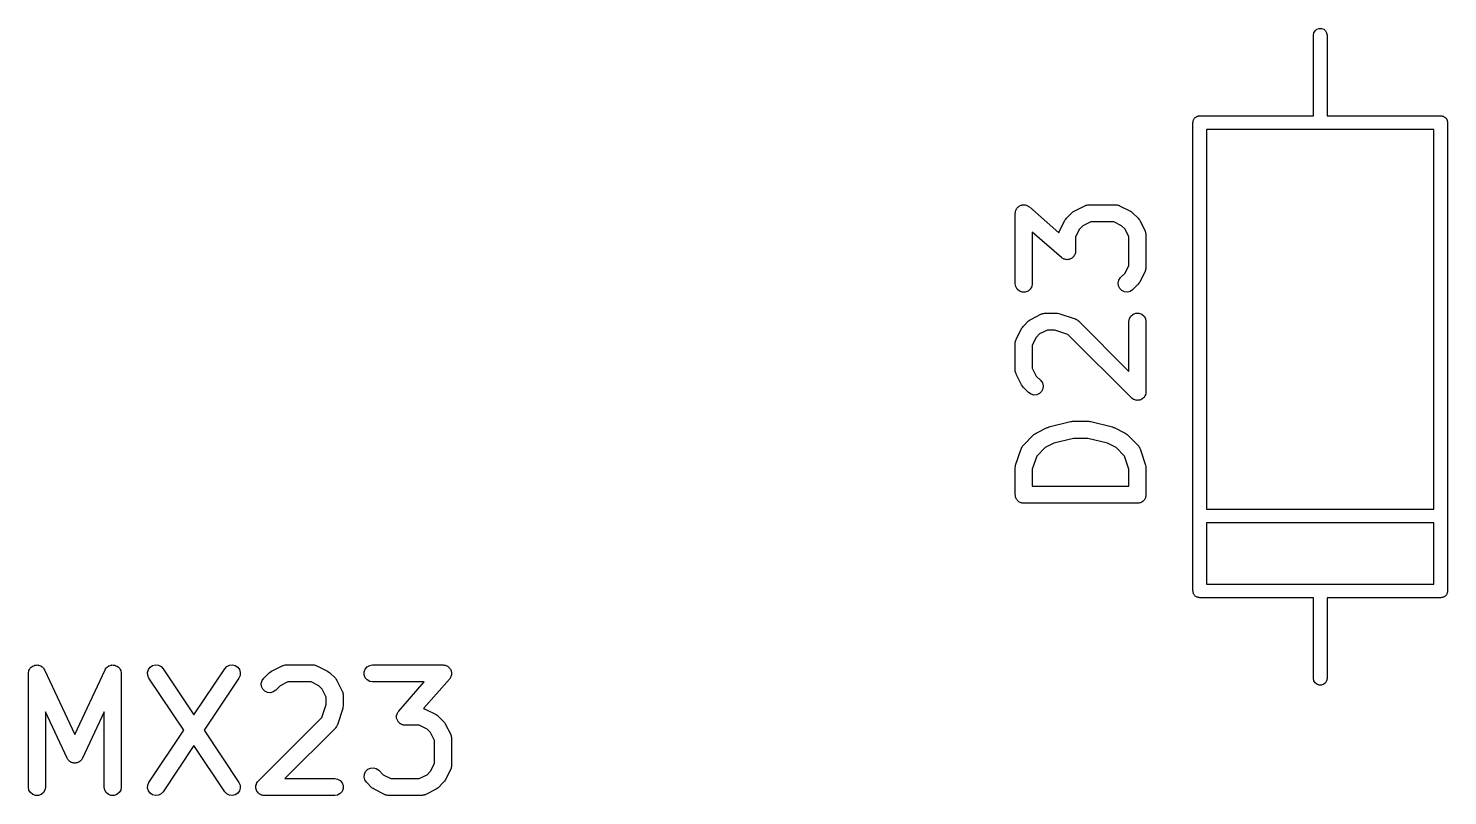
# Model space of a CAD drawing. Extents: x 35 to 250, y -99 to -35.
# Drawn here: x 226.76 to 239.25, y -60.85 to -54.1 of the extents above; entities that cross this region are included whole.
import ezdxf

# ---------------------------------------------------------------- set-up
doc = ezdxf.new("R2010")
doc.units = 0
doc.header["$MEASUREMENT"] = 0
doc.layers.add('BLACK', color=7, linetype='CONTINUOUS')

msp = doc.modelspace()

# ---------------------------------------------------------------- linework, layer by layer
at = {"layer": 'Black'}
for p, q in [((238.065, -54.1612), (238.069, -54.1407)), ((238.065, -54.8712), (238.065, -54.1612)), ((238.069, -54.1407), (238.079, -54.1227)), ((238.079, -54.1227), (238.095, -54.1093)), ((238.095, -54.1093), (238.115, -54.1022)), ((238.115, -54.1022), (238.135, -54.1022)), ((238.135, -54.1022), (238.155, -54.1093)), ((238.155, -54.1093), (238.171, -54.1227)), ((238.171, -54.1227), (238.181, -54.1407)), ((238.181, -54.1407), (238.185, -54.1612)), ((238.185, -54.1612), (238.185, -54.8712)), ((237.006, -54.9208), (237.008, -54.9159)), ((237.008, -54.9159), (237.009, -54.9107)), ((237.009, -54.9107), (237.011, -54.9062)), ((237.011, -54.9062), (237.013, -54.9012)), ((237.013, -54.9012), (237.016, -54.8972)), ((237.016, -54.8972), (237.019, -54.8927)), ((237.019, -54.8927), (237.023, -54.8893)), ((237.023, -54.8893), (237.026, -54.8853)), ((237.026, -54.8853), (237.031, -54.8827)), ((237.031, -54.8827), (237.035, -54.8793)), ((237.035, -54.8793), (237.04, -54.8775)), ((237.04, -54.8775), (237.044, -54.8749)), ((237.044, -54.8749), (237.05, -54.874)), ((237.05, -54.874), (237.055, -54.8722)), ((237.055, -54.8722), (237.06, -54.8722)), ((237.06, -54.8722), (237.065, -54.8712)), ((237.065, -54.8712), (238.065, -54.8712)), ((238.185, -54.8712), (239.185, -54.8712)), ((239.185, -54.8712), (239.19, -54.8722)), ((239.19, -54.8722), (239.195, -54.8722)), ((239.195, -54.8722), (239.2, -54.874)), ((239.2, -54.874), (239.206, -54.8749)), ((239.206, -54.8749), (239.21, -54.8775)), ((239.21, -54.8775), (239.215, -54.8793)), ((239.215, -54.8793), (239.219, -54.8827)), ((239.219, -54.8827), (239.224, -54.8853)), ((239.224, -54.8853), (239.227, -54.8893)), ((239.227, -54.8893), (239.231, -54.8927)), ((239.231, -54.8927), (239.234, -54.8972)), ((239.234, -54.8972), (239.237, -54.9012)), ((239.237, -54.9012), (239.239, -54.9062)), ((239.239, -54.9062), (239.241, -54.9107)), ((239.241, -54.9107), (239.242, -54.9159)), ((239.242, -54.9159), (239.244, -54.9208)), ((237.005, -54.9312), (237.006, -54.9261)), ((237.005, -59.0512), (237.005, -54.9312)), ((237.006, -54.9261), (237.006, -54.9208)), ((237.125, -54.9913), (237.125, -58.3312)), ((239.125, -54.9913), (237.125, -54.9913)), ((239.125, -58.3312), (239.125, -54.9913)), ((239.244, -54.9208), (239.244, -54.9261)), ((239.244, -54.9261), (239.245, -54.9312)), ((239.245, -54.9312), (239.245, -59.0512)), ((235.47, -55.6709), (235.475, -55.6681)), ((235.475, -55.6681), (235.48, -55.6644)), ((235.48, -55.6644), (235.487, -55.6619)), ((235.487, -55.6619), (235.493, -55.6584)), ((235.493, -55.6584), (235.499, -55.6575)), ((235.499, -55.6575), (235.504, -55.6555)), ((235.504, -55.6555), (235.512, -55.6555)), ((235.512, -55.6555), (235.519, -55.6544)), ((235.519, -55.6544), (235.525, -55.6555)), ((235.525, -55.6555), (235.53, -55.6555)), ((235.53, -55.6555), (235.537, -55.658)), ((235.537, -55.658), (235.544, -55.6594)), ((235.544, -55.6594), (235.549, -55.6624)), ((235.549, -55.6624), (235.555, -55.6644)), ((235.555, -55.6644), (235.56, -55.6691)), ((235.56, -55.6691), (235.567, -55.6729)), ((235.96, -55.7099), (236.055, -55.6623)), ((236.055, -55.6623), (236.059, -55.661)), ((236.059, -55.661), (236.063, -55.6589)), ((236.063, -55.6589), (236.072, -55.6573)), ((236.072, -55.6573), (236.08, -55.6548)), ((236.08, -55.6548), (236.085, -55.6551)), ((236.085, -55.6551), (236.089, -55.6543)), ((236.089, -55.6543), (236.327, -55.6543)), ((236.327, -55.6543), (236.331, -55.6551)), ((236.331, -55.6551), (236.335, -55.6548)), ((236.335, -55.6548), (236.344, -55.6573)), ((236.344, -55.6573), (236.353, -55.6589)), ((236.353, -55.6589), (236.356, -55.661)), ((236.356, -55.661), (236.36, -55.6623)), ((236.36, -55.6623), (236.456, -55.7099)), ((235.442, -55.7293), (235.444, -55.7221)), ((235.442, -56.3484), (235.442, -55.7293)), ((235.444, -55.7148), (235.446, -55.7094)), ((235.444, -55.7221), (235.444, -55.7148)), ((235.446, -55.7094), (235.447, -55.7037)), ((235.447, -55.7037), (235.451, -55.6973)), ((235.451, -55.6973), (235.453, -55.6905)), ((235.453, -55.6905), (235.457, -55.6861)), ((235.457, -55.6861), (235.46, -55.6811)), ((235.46, -55.6811), (235.466, -55.6764)), ((235.466, -55.6764), (235.47, -55.6709)), ((235.567, -55.6729), (235.827, -55.9004)), ((235.831, -55.8863), (235.879, -55.791)), ((235.879, -55.791), (235.886, -55.7814)), ((235.886, -55.7814), (235.893, -55.7715)), ((235.893, -55.7715), (235.941, -55.7239)), ((235.941, -55.7239), (235.95, -55.717)), ((235.95, -55.717), (235.96, -55.7099)), ((236.456, -55.7099), (236.465, -55.717)), ((236.465, -55.717), (236.475, -55.7239)), ((236.475, -55.7239), (236.523, -55.7715)), ((236.523, -55.7715), (236.53, -55.7814)), ((236.53, -55.7814), (236.537, -55.791)), ((236.537, -55.791), (236.584, -55.8863)), ((235.849, -56.1191), (235.592, -55.8946)), ((235.592, -55.8946), (235.592, -56.3484)), ((235.827, -55.9004), (235.828, -55.8942)), ((235.828, -55.8942), (235.83, -55.8904)), ((235.83, -55.8904), (235.831, -55.8863)), ((236.008, -55.869), (235.973, -55.9375)), ((236.038, -55.8386), (236.008, -55.869)), ((236.107, -55.8043), (236.038, -55.8386)), ((236.309, -55.8043), (236.107, -55.8043)), ((236.378, -55.8386), (236.309, -55.8043)), ((236.408, -55.869), (236.378, -55.8386)), ((236.442, -55.9375), (236.408, -55.869)), ((236.584, -55.8863), (236.586, -55.8904)), ((236.586, -55.8904), (236.588, -55.8942)), ((236.588, -55.8942), (236.589, -55.9028)), ((236.589, -55.9028), (236.592, -55.9112)), ((236.592, -55.9112), (236.592, -55.9156)), ((236.592, -55.9156), (236.592, -55.9198)), ((235.973, -55.9375), (235.973, -56.0627)), ((236.442, -56.1878), (236.442, -55.9375)), ((236.592, -55.9198), (236.592, -56.2055)), ((235.855, -56.1229), (235.849, -56.1191)), ((235.861, -56.1276), (235.855, -56.1229)), ((235.866, -56.1296), (235.861, -56.1276)), ((235.871, -56.1326), (235.866, -56.1296)), ((235.878, -56.134), (235.871, -56.1326)), ((235.885, -56.1365), (235.878, -56.134)), ((235.891, -56.1365), (235.885, -56.1365)), ((235.897, -56.1377), (235.891, -56.1365)), ((235.904, -56.1365), (235.897, -56.1377)), ((235.911, -56.1365), (235.904, -56.1365)), ((235.917, -56.1346), (235.911, -56.1365)), ((235.923, -56.1337), (235.917, -56.1346)), ((235.929, -56.1301), (235.923, -56.1337)), ((235.936, -56.1276), (235.929, -56.1301)), ((235.94, -56.1239), (235.936, -56.1276)), ((235.945, -56.1211), (235.94, -56.1239)), ((235.95, -56.1156), (235.945, -56.1211)), ((235.956, -56.1109), (235.95, -56.1156)), ((235.959, -56.1059), (235.956, -56.1109)), ((235.962, -56.1015), (235.959, -56.1059)), ((235.965, -56.0947), (235.962, -56.1015)), ((235.969, -56.0883), (235.965, -56.0947)), ((235.97, -56.0826), (235.969, -56.0883)), ((235.972, -56.0772), (235.97, -56.0826)), ((235.973, -56.0627), (235.972, -56.0699)), ((235.972, -56.0699), (235.972, -56.0772)), ((236.369, -56.2954), (236.408, -56.2563)), ((236.408, -56.2563), (236.442, -56.1878)), ((236.584, -56.2391), (236.537, -56.3343)), ((236.586, -56.2349), (236.584, -56.2391)), ((236.588, -56.2312), (236.586, -56.2349)), ((236.589, -56.2225), (236.588, -56.2312)), ((236.592, -56.2141), (236.589, -56.2225)), ((236.592, -56.2055), (236.592, -56.2098)), ((236.592, -56.2098), (236.592, -56.2141)), ((235.447, -56.374), (235.442, -56.3484)), ((235.46, -56.3966), (235.447, -56.374)), ((235.48, -56.4133), (235.46, -56.3966)), ((235.504, -56.4223), (235.48, -56.4133)), ((235.555, -56.4133), (235.53, -56.4223)), ((235.575, -56.3966), (235.555, -56.4133)), ((235.588, -56.374), (235.575, -56.3966)), ((235.592, -56.3484), (235.588, -56.374)), ((236.347, -56.3419), (236.354, -56.3167)), ((236.35, -56.3678), (236.347, -56.3419)), ((236.361, -56.3914), (236.35, -56.3678)), ((236.354, -56.3167), (236.369, -56.2954)), ((236.379, -56.4098), (236.361, -56.3914)), ((236.403, -56.4208), (236.379, -56.4098)), ((236.454, -56.4164), (236.429, -56.4231)), ((236.475, -56.4014), (236.454, -56.4164)), ((236.523, -56.3538), (236.475, -56.4014)), ((236.53, -56.344), (236.523, -56.3538)), ((236.537, -56.3343), (236.53, -56.344)), ((235.53, -56.4223), (235.504, -56.4223)), ((236.429, -56.4231), (236.403, -56.4208)), ((235.569, -56.6694), (235.579, -56.6623)), ((235.579, -56.6623), (235.674, -56.6146)), ((235.674, -56.6146), (235.678, -56.6134)), ((235.678, -56.6134), (235.682, -56.6112)), ((235.682, -56.6112), (235.691, -56.6097)), ((235.691, -56.6097), (235.699, -56.6072)), ((235.699, -56.6072), (235.704, -56.6075)), ((235.704, -56.6075), (235.708, -56.6067)), ((235.708, -56.6067), (235.803, -56.6067)), ((235.803, -56.6067), (235.815, -56.6088)), ((235.815, -56.6088), (235.827, -56.6106)), ((235.827, -56.6106), (235.97, -56.6582)), ((235.97, -56.6582), (235.973, -56.6603)), ((235.973, -56.6603), (235.978, -56.6614)), ((235.978, -56.6614), (235.985, -56.6664)), ((235.985, -56.6664), (235.993, -56.6706)), ((236.442, -56.6817), (236.447, -56.6561)), ((236.447, -56.6561), (236.46, -56.6335)), ((236.46, -56.6335), (236.48, -56.6168)), ((236.48, -56.6168), (236.504, -56.6079)), ((236.504, -56.6079), (236.53, -56.6079)), ((236.53, -56.6079), (236.555, -56.6168)), ((236.555, -56.6168), (236.575, -56.6335)), ((236.575, -56.6335), (236.588, -56.6561)), ((236.588, -56.6561), (236.592, -56.6817)), ((235.45, -56.8387), (235.498, -56.7434)), ((235.498, -56.7434), (235.505, -56.7338)), ((235.505, -56.7338), (235.512, -56.7239)), ((235.512, -56.7239), (235.56, -56.6763)), ((235.56, -56.6763), (235.569, -56.6694)), ((235.657, -56.791), (235.627, -56.8214)), ((235.726, -56.7567), (235.657, -56.791)), ((235.791, -56.7567), (235.726, -56.7567)), ((235.905, -56.7949), (235.791, -56.7567)), ((235.993, -56.6706), (235.995, -56.6738)), ((235.995, -56.6738), (235.999, -56.6763)), ((235.999, -56.6763), (236.442, -57.1197)), ((236.442, -57.1197), (236.442, -56.6817)), ((236.592, -56.6817), (236.592, -57.3008)), ((235.442, -56.8722), (235.443, -56.8679)), ((235.442, -57.1103), (235.442, -56.8722)), ((235.443, -56.8636), (235.445, -56.8552)), ((235.443, -56.8679), (235.443, -56.8636)), ((235.445, -56.8552), (235.447, -56.8466)), ((235.447, -56.8466), (235.449, -56.8428)), ((235.449, -56.8428), (235.45, -56.8387)), ((235.627, -56.8214), (235.592, -56.8899)), ((235.592, -56.8899), (235.592, -57.0926)), ((236.464, -57.3538), (235.905, -56.7949)), ((235.443, -57.1146), (235.442, -57.1103)), ((235.443, -57.1189), (235.443, -57.1146)), ((235.445, -57.1273), (235.443, -57.1189)), ((235.447, -57.1359), (235.445, -57.1273)), ((235.449, -57.1397), (235.447, -57.1359)), ((235.45, -57.1438), (235.449, -57.1397)), ((235.498, -57.2391), (235.45, -57.1438)), ((235.592, -57.0926), (235.627, -57.1611)), ((235.627, -57.1611), (235.666, -57.2001)), ((235.505, -57.2487), (235.498, -57.2391)), ((235.512, -57.2586), (235.505, -57.2487)), ((235.56, -57.3062), (235.512, -57.2586)), ((235.666, -57.2001), (235.681, -57.2215)), ((235.685, -57.2726), (235.674, -57.2962)), ((235.681, -57.2215), (235.687, -57.2466)), ((235.687, -57.2466), (235.685, -57.2726)), ((235.581, -57.3211), (235.56, -57.3062)), ((235.606, -57.3279), (235.581, -57.3211)), ((235.632, -57.3256), (235.606, -57.3279)), ((235.656, -57.3146), (235.632, -57.3256)), ((235.674, -57.2962), (235.656, -57.3146)), ((236.472, -57.3594), (236.464, -57.3538)), ((236.48, -57.3657), (236.472, -57.3594)), ((236.483, -57.3669), (236.48, -57.3657)), ((236.486, -57.3687), (236.483, -57.3669)), ((236.495, -57.3713), (236.486, -57.3687)), ((236.504, -57.3746), (236.495, -57.3713)), ((236.508, -57.3746), (236.504, -57.3746)), ((236.511, -57.3755), (236.508, -57.3746)), ((236.521, -57.3746), (236.511, -57.3755)), ((236.53, -57.3746), (236.521, -57.3746)), ((236.534, -57.3735), (236.53, -57.3746)), ((236.537, -57.3732), (236.534, -57.3735)), ((236.546, -57.3691), (236.537, -57.3732)), ((236.555, -57.3657), (236.546, -57.3691)), ((236.557, -57.3636), (236.555, -57.3657)), ((236.56, -57.3622), (236.557, -57.3636)), ((236.567, -57.3553), (236.56, -57.3622)), ((236.575, -57.349), (236.567, -57.3553)), ((236.576, -57.3461), (236.575, -57.349)), ((236.579, -57.3438), (236.576, -57.3461)), ((236.583, -57.3349), (236.579, -57.3438)), ((236.588, -57.3264), (236.583, -57.3349)), ((236.59, -57.3202), (236.588, -57.3232)), ((236.588, -57.3232), (236.588, -57.3264)), ((236.591, -57.3104), (236.59, -57.3202)), ((236.592, -57.3008), (236.591, -57.3104)), ((235.617, -57.6694), (235.627, -57.6623)), ((235.627, -57.6623), (235.722, -57.6146)), ((235.722, -57.6146), (235.73, -57.6123)), ((235.73, -57.6123), (235.737, -57.609)), ((235.737, -57.609), (235.928, -57.5613)), ((235.928, -57.5613), (235.937, -57.5607)), ((235.937, -57.5607), (235.946, -57.5591)), ((235.946, -57.5591), (236.089, -57.5591)), ((236.089, -57.5591), (236.098, -57.5607)), ((236.098, -57.5607), (236.107, -57.5613)), ((236.107, -57.5613), (236.297, -57.609)), ((236.297, -57.609), (236.305, -57.6123)), ((236.305, -57.6123), (236.313, -57.6146)), ((236.313, -57.6146), (236.408, -57.6623)), ((236.408, -57.6623), (236.418, -57.6694)), ((235.497, -57.7929), (235.502, -57.7857)), ((235.502, -57.7857), (235.506, -57.778)), ((235.506, -57.778), (235.509, -57.7751)), ((235.509, -57.7751), (235.512, -57.7715)), ((235.512, -57.7715), (235.607, -57.6763)), ((235.607, -57.6763), (235.617, -57.6694)), ((235.705, -57.791), (235.631, -57.8651)), ((235.782, -57.7525), (235.705, -57.791)), ((235.955, -57.7091), (235.782, -57.7525)), ((236.08, -57.7091), (235.955, -57.7091)), ((236.253, -57.7525), (236.08, -57.7091)), ((236.33, -57.791), (236.253, -57.7525)), ((236.404, -57.8651), (236.33, -57.791)), ((236.418, -57.6694), (236.428, -57.6763)), ((236.428, -57.6763), (236.523, -57.7715)), ((236.523, -57.7715), (236.525, -57.7751)), ((236.525, -57.7751), (236.529, -57.778)), ((236.529, -57.778), (236.533, -57.7857)), ((236.533, -57.7857), (236.538, -57.7929)), ((235.446, -57.9437), (235.494, -57.8009)), ((235.494, -57.8009), (235.496, -57.7971)), ((235.496, -57.7971), (235.497, -57.7929)), ((235.631, -57.8651), (235.592, -57.9796)), ((236.442, -57.9796), (236.404, -57.8651)), ((236.538, -57.7929), (236.539, -57.7971)), ((236.539, -57.7971), (236.541, -57.8009)), ((236.541, -57.8009), (236.589, -57.9437)), ((235.442, -57.9674), (235.444, -57.9556)), ((235.442, -58.2055), (235.442, -57.9674)), ((235.444, -57.9556), (235.446, -57.9437)), ((235.592, -57.9796), (235.592, -58.1305)), ((236.442, -58.1305), (236.442, -57.9796)), ((236.589, -57.9437), (236.59, -57.9556)), ((236.59, -57.9556), (236.592, -57.9674)), ((236.592, -57.9674), (236.592, -58.2055)), ((235.592, -58.1305), (236.442, -58.1305)), ((235.444, -58.212), (235.442, -58.2055)), ((235.444, -58.2186), (235.444, -58.212)), ((235.446, -58.2247), (235.444, -58.2186)), ((235.447, -58.2312), (235.446, -58.2247)), ((235.45, -58.2369), (235.447, -58.2312)), ((235.452, -58.243), (235.45, -58.2369)), ((235.457, -58.2481), (235.452, -58.243)), ((235.46, -58.2537), (235.457, -58.2481)), ((235.465, -58.258), (235.46, -58.2537)), ((235.469, -58.263), (235.465, -58.258)), ((235.475, -58.2663), (235.469, -58.263)), ((235.48, -58.2705), (235.475, -58.2663)), ((235.486, -58.2727), (235.48, -58.2705)), ((235.492, -58.276), (235.486, -58.2727)), ((235.498, -58.2772), (235.492, -58.276)), ((235.504, -58.2794), (235.498, -58.2772)), ((235.511, -58.2794), (235.504, -58.2794)), ((235.517, -58.2805), (235.511, -58.2794)), ((236.517, -58.2805), (235.517, -58.2805)), ((236.524, -58.2794), (236.517, -58.2805)), ((236.53, -58.2794), (236.524, -58.2794)), ((236.537, -58.2772), (236.53, -58.2794)), ((236.543, -58.276), (236.537, -58.2772)), ((236.549, -58.2727), (236.543, -58.276)), ((236.555, -58.2705), (236.549, -58.2727)), ((236.56, -58.2663), (236.555, -58.2705)), ((236.566, -58.263), (236.56, -58.2663)), ((236.57, -58.258), (236.566, -58.263)), ((236.575, -58.2537), (236.57, -58.258)), ((236.578, -58.2481), (236.575, -58.2537)), ((236.582, -58.243), (236.578, -58.2481)), ((236.585, -58.2369), (236.582, -58.243)), ((236.588, -58.2312), (236.585, -58.2369)), ((236.589, -58.2247), (236.588, -58.2312)), ((236.591, -58.2186), (236.589, -58.2247)), ((236.592, -58.2055), (236.591, -58.212)), ((236.591, -58.212), (236.591, -58.2186)), ((237.125, -58.3312), (239.125, -58.3312)), ((237.125, -58.4512), (237.125, -58.9913)), ((239.125, -58.4512), (237.125, -58.4512)), ((239.125, -58.9913), (239.125, -58.4512)), ((237.125, -58.9913), (239.125, -58.9913)), ((237.006, -59.0564), (237.005, -59.0512)), ((237.006, -59.0617), (237.006, -59.0564)), ((237.008, -59.0666), (237.006, -59.0617)), ((237.009, -59.0718), (237.008, -59.0666)), ((237.011, -59.0763), (237.009, -59.0718)), ((237.013, -59.0812), (237.011, -59.0763)), ((237.016, -59.0853), (237.013, -59.0812)), ((237.019, -59.0898), (237.016, -59.0853)), ((237.023, -59.0932), (237.019, -59.0898)), ((237.026, -59.0972), (237.023, -59.0932)), ((237.031, -59.0998), (237.026, -59.0972)), ((237.035, -59.1032), (237.031, -59.0998)), ((237.04, -59.105), (237.035, -59.1032)), ((237.044, -59.1076), (237.04, -59.105)), ((237.05, -59.1085), (237.044, -59.1076)), ((237.055, -59.1103), (237.05, -59.1085)), ((237.06, -59.1103), (237.055, -59.1103)), ((237.065, -59.1112), (237.06, -59.1103)), ((238.065, -59.1112), (237.065, -59.1112)), ((238.065, -59.8212), (238.065, -59.1112)), ((239.185, -59.1112), (238.185, -59.1112)), ((238.185, -59.1112), (238.185, -59.8212)), ((239.19, -59.1103), (239.185, -59.1112)), ((239.195, -59.1103), (239.19, -59.1103)), ((239.2, -59.1085), (239.195, -59.1103)), ((239.206, -59.1076), (239.2, -59.1085)), ((239.21, -59.105), (239.206, -59.1076)), ((239.215, -59.1032), (239.21, -59.105)), ((239.219, -59.0998), (239.215, -59.1032)), ((239.224, -59.0972), (239.219, -59.0998)), ((239.227, -59.0932), (239.224, -59.0972)), ((239.231, -59.0898), (239.227, -59.0932)), ((239.234, -59.0853), (239.231, -59.0898)), ((239.237, -59.0812), (239.234, -59.0853)), ((239.239, -59.0763), (239.237, -59.0812)), ((239.241, -59.0718), (239.239, -59.0763)), ((239.242, -59.0666), (239.241, -59.0718)), ((239.244, -59.0617), (239.242, -59.0666)), ((239.245, -59.0512), (239.244, -59.0564)), ((239.244, -59.0564), (239.244, -59.0617)), ((226.763, -59.7774), (226.765, -59.7677)), ((226.763, -60.7774), (226.763, -59.7774)), ((226.765, -59.7677), (226.766, -59.758)), ((226.766, -59.758), (226.767, -59.755)), ((226.767, -59.755), (226.768, -59.7517)), ((226.768, -59.7517), (226.773, -59.7433)), ((226.773, -59.7433), (226.777, -59.7344)), ((226.777, -59.7344), (226.779, -59.732)), ((226.779, -59.732), (226.781, -59.7292)), ((226.781, -59.7292), (226.788, -59.7229)), ((226.788, -59.7229), (226.795, -59.716)), ((226.795, -59.716), (226.798, -59.7146)), ((226.798, -59.7146), (226.801, -59.7124)), ((226.801, -59.7124), (226.81, -59.7091)), ((226.81, -59.7091), (226.819, -59.7049)), ((226.819, -59.7049), (226.822, -59.7047)), ((226.822, -59.7047), (226.825, -59.7035)), ((226.825, -59.7035), (226.835, -59.7035)), ((226.835, -59.7035), (226.845, -59.7027)), ((226.845, -59.7027), (226.848, -59.7035)), ((226.848, -59.7035), (226.851, -59.7035)), ((226.851, -59.7035), (226.86, -59.7069)), ((226.86, -59.7069), (226.87, -59.7094)), ((226.87, -59.7094), (226.872, -59.7113)), ((226.872, -59.7113), (226.876, -59.7124)), ((226.876, -59.7124), (226.883, -59.7187)), ((226.883, -59.7187), (226.891, -59.7243)), ((226.891, -59.7243), (226.893, -59.727)), ((226.893, -59.727), (226.896, -59.7292)), ((226.896, -59.7292), (226.9, -59.7376)), ((226.9, -59.7376), (226.906, -59.7457)), ((226.906, -59.7457), (227.171, -60.3143)), ((227.171, -60.3143), (227.437, -59.7457)), ((227.437, -59.7457), (227.442, -59.7376)), ((227.442, -59.7376), (227.447, -59.7292)), ((227.447, -59.7292), (227.45, -59.727)), ((227.45, -59.727), (227.452, -59.7243)), ((227.452, -59.7243), (227.46, -59.7187)), ((227.46, -59.7187), (227.467, -59.7124)), ((227.467, -59.7124), (227.47, -59.7113)), ((227.47, -59.7113), (227.473, -59.7094)), ((227.473, -59.7094), (227.483, -59.7069)), ((227.483, -59.7069), (227.492, -59.7035)), ((227.492, -59.7035), (227.495, -59.7035)), ((227.495, -59.7035), (227.498, -59.7027)), ((227.498, -59.7027), (227.508, -59.7035)), ((227.508, -59.7035), (227.518, -59.7035)), ((227.518, -59.7035), (227.521, -59.7047)), ((227.521, -59.7047), (227.524, -59.7049)), ((227.524, -59.7049), (227.533, -59.7091)), ((227.533, -59.7091), (227.542, -59.7124)), ((227.542, -59.7124), (227.545, -59.7146)), ((227.545, -59.7146), (227.548, -59.716)), ((227.548, -59.716), (227.555, -59.7229)), ((227.555, -59.7229), (227.562, -59.7292)), ((227.562, -59.7292), (227.564, -59.732)), ((227.564, -59.732), (227.566, -59.7344)), ((227.566, -59.7344), (227.57, -59.7433)), ((227.57, -59.7433), (227.575, -59.7517)), ((227.575, -59.7517), (227.576, -59.755)), ((227.576, -59.755), (227.577, -59.758)), ((227.577, -59.758), (227.578, -59.7677)), ((227.578, -59.7677), (227.58, -59.7774)), ((227.58, -59.7774), (227.58, -60.7774)), ((227.811, -59.7691), (227.818, -59.7441)), ((227.813, -59.7951), (227.811, -59.7691)), ((227.818, -59.7441), (227.834, -59.7231)), ((227.834, -59.7231), (227.856, -59.7087)), ((227.856, -59.7087), (227.881, -59.7025)), ((227.881, -59.7025), (227.907, -59.7054)), ((227.907, -59.7054), (227.93, -59.7169)), ((227.93, -59.7169), (227.948, -59.7358)), ((227.948, -59.7358), (228.219, -60.1422)), ((228.219, -60.1422), (228.49, -59.7358)), ((228.49, -59.7358), (228.508, -59.7169)), ((228.508, -59.7169), (228.531, -59.7054)), ((228.531, -59.7054), (228.557, -59.7025)), ((228.557, -59.7025), (228.583, -59.7087)), ((228.583, -59.7087), (228.604, -59.7231)), ((228.604, -59.7231), (228.62, -59.7441)), ((228.62, -59.7441), (228.627, -59.7691)), ((228.627, -59.7691), (228.625, -59.7951)), ((228.833, -59.8196), (228.88, -59.772)), ((228.88, -59.772), (228.89, -59.7651)), ((228.89, -59.7651), (228.9, -59.7579)), ((228.9, -59.7579), (228.995, -59.7103)), ((228.995, -59.7103), (228.999, -59.7091)), ((228.999, -59.7091), (229.003, -59.7069)), ((229.003, -59.7069), (229.012, -59.7054)), ((229.012, -59.7054), (229.02, -59.7029)), ((229.02, -59.7029), (229.024, -59.7031)), ((229.024, -59.7031), (229.029, -59.7024)), ((229.029, -59.7024), (229.267, -59.7024)), ((229.267, -59.7024), (229.271, -59.7031)), ((229.271, -59.7031), (229.275, -59.7029)), ((229.275, -59.7029), (229.284, -59.7054)), ((229.284, -59.7054), (229.292, -59.7069)), ((229.292, -59.7069), (229.296, -59.7091)), ((229.296, -59.7091), (229.3, -59.7103)), ((229.3, -59.7103), (229.395, -59.7579)), ((229.395, -59.7579), (229.405, -59.7651)), ((229.405, -59.7651), (229.415, -59.772)), ((229.415, -59.772), (229.463, -59.8196)), ((229.717, -59.7644), (229.726, -59.7399)), ((229.717, -59.7904), (229.717, -59.7644)), ((229.726, -59.7399), (229.742, -59.7199)), ((229.742, -59.7199), (229.765, -59.7069)), ((229.765, -59.7069), (229.79, -59.7024)), ((229.79, -59.7024), (230.41, -59.7024)), ((230.41, -59.7024), (230.417, -59.7037)), ((230.417, -59.7037), (230.424, -59.7038)), ((230.424, -59.7038), (230.429, -59.7059)), ((230.429, -59.7059), (230.435, -59.7069)), ((230.435, -59.7069), (230.442, -59.7106)), ((230.442, -59.7106), (230.448, -59.7132)), ((230.448, -59.7132), (230.453, -59.717)), ((230.453, -59.717), (230.458, -59.7199)), ((230.458, -59.7199), (230.462, -59.7255)), ((230.462, -59.7255), (230.468, -59.7304)), ((230.468, -59.7304), (230.471, -59.7354)), ((230.471, -59.7354), (230.474, -59.7399)), ((230.474, -59.7399), (230.477, -59.7468)), ((230.477, -59.7468), (230.481, -59.7532)), ((230.481, -59.7532), (230.481, -59.7589)), ((230.481, -59.7589), (230.483, -59.7644)), ((230.483, -59.7644), (230.483, -59.7717)), ((230.483, -59.7717), (230.485, -59.7789)), ((230.485, -59.7789), (230.483, -59.7846)), ((230.483, -59.7846), (230.483, -59.7904)), ((227.823, -59.819), (227.813, -59.7951)), ((228.129, -60.2774), (227.823, -59.819)), ((228.615, -59.819), (228.309, -60.2774)), ((228.625, -59.7951), (228.615, -59.819)), ((228.811, -59.8661), (228.818, -59.8409)), ((228.813, -59.892), (228.811, -59.8661)), ((228.824, -59.9156), (228.813, -59.892)), ((228.818, -59.8409), (228.833, -59.8196)), ((228.978, -59.8866), (228.939, -59.9257)), ((229.046, -59.8524), (228.978, -59.8866)), ((229.249, -59.8524), (229.046, -59.8524)), ((229.317, -59.8866), (229.249, -59.8524)), ((229.348, -59.917), (229.317, -59.8866)), ((229.463, -59.8196), (229.469, -59.8294)), ((229.469, -59.8294), (229.477, -59.8391)), ((229.477, -59.8391), (229.524, -59.9343)), ((229.726, -59.8149), (229.717, -59.7904)), ((229.742, -59.8348), (229.726, -59.8149)), ((229.765, -59.8479), (229.742, -59.8348)), ((229.79, -59.8524), (229.765, -59.8479)), ((230.244, -59.8524), (229.79, -59.8524)), ((230.02, -60.1089), (230.244, -59.8524)), ((230.466, -59.8268), (230.238, -60.0868)), ((230.47, -59.8205), (230.466, -59.8268)), ((230.474, -59.8149), (230.47, -59.8205)), ((230.476, -59.8094), (230.474, -59.8149)), ((230.479, -59.8045), (230.476, -59.8094)), ((230.481, -59.7973), (230.479, -59.8045)), ((230.483, -59.7904), (230.481, -59.7973)), ((238.069, -59.8418), (238.065, -59.8212)), ((238.079, -59.8598), (238.069, -59.8418)), ((238.095, -59.8732), (238.079, -59.8598)), ((238.115, -59.8803), (238.095, -59.8732)), ((238.135, -59.8803), (238.115, -59.8803)), ((238.155, -59.8732), (238.135, -59.8803)), ((238.171, -59.8598), (238.155, -59.8732)), ((238.181, -59.8418), (238.171, -59.8598)), ((238.185, -59.8212), (238.181, -59.8418)), ((228.843, -59.9341), (228.824, -59.9156)), ((228.866, -59.9451), (228.843, -59.9341)), ((228.892, -59.9473), (228.866, -59.9451)), ((228.917, -59.9406), (228.892, -59.9473)), ((228.939, -59.9257), (228.917, -59.9406)), ((229.382, -59.9856), (229.348, -59.917)), ((229.382, -60.0509), (229.382, -59.9856)), ((229.524, -59.9343), (229.525, -59.9385)), ((229.525, -59.9385), (229.528, -59.9422)), ((229.528, -59.9422), (229.529, -59.9509)), ((229.529, -59.9509), (229.532, -59.9593)), ((229.532, -59.9593), (229.531, -59.9636)), ((229.531, -59.9636), (229.532, -59.9679)), ((229.532, -59.9679), (229.532, -60.0631)), ((227.103, -60.5234), (226.913, -60.1154)), ((226.913, -60.1154), (226.913, -60.7774)), ((227.43, -60.1154), (227.239, -60.5234)), ((227.43, -60.7774), (227.43, -60.1154)), ((229.344, -60.1654), (229.382, -60.0509)), ((229.528, -60.0868), (229.481, -60.2297)), ((229.53, -60.0749), (229.528, -60.0868)), ((229.532, -60.0631), (229.53, -60.0749)), ((230.001, -60.1568), (230.002, -60.1511)), ((230.002, -60.164), (230.001, -60.1568)), ((230.002, -60.1453), (230.005, -60.1384)), ((230.002, -60.1511), (230.002, -60.1453)), ((230.005, -60.1384), (230.006, -60.1312)), ((230.006, -60.1312), (230.009, -60.1263)), ((230.009, -60.1263), (230.011, -60.1208)), ((230.011, -60.1208), (230.016, -60.1152)), ((230.016, -60.1152), (230.02, -60.1089)), ((230.238, -60.0868), (230.245, -60.0879)), ((230.245, -60.0879), (230.248, -60.09)), ((230.248, -60.09), (230.253, -60.0913)), ((230.253, -60.0913), (230.348, -60.1389)), ((230.348, -60.1389), (230.357, -60.146)), ((230.357, -60.146), (230.367, -60.1529)), ((230.367, -60.1529), (230.415, -60.2005)), ((227.823, -60.7358), (228.129, -60.2774)), ((228.309, -60.2774), (228.615, -60.7358)), ((228.785, -60.7243), (229.344, -60.1654)), ((229.463, -60.259), (229.019, -60.7024)), ((229.465, -60.2554), (229.463, -60.259)), ((229.468, -60.2526), (229.465, -60.2554)), ((229.472, -60.2449), (229.468, -60.2526)), ((229.477, -60.2376), (229.472, -60.2449)), ((229.479, -60.2335), (229.477, -60.2376)), ((229.481, -60.2297), (229.479, -60.2335)), ((230.002, -60.1714), (230.002, -60.164)), ((230.004, -60.1768), (230.002, -60.1714)), ((230.005, -60.1825), (230.004, -60.1768)), ((230.009, -60.1889), (230.005, -60.1825)), ((230.011, -60.1958), (230.009, -60.1889)), ((230.015, -60.2003), (230.011, -60.1958)), ((230.018, -60.2053), (230.015, -60.2003)), ((230.023, -60.2102), (230.018, -60.2053)), ((230.028, -60.2158), (230.023, -60.2102)), ((230.033, -60.2187), (230.028, -60.2158)), ((230.037, -60.2225), (230.033, -60.2187)), ((230.044, -60.2251), (230.037, -60.2225)), ((230.051, -60.2288), (230.044, -60.2251)), ((230.056, -60.2298), (230.051, -60.2288)), ((230.062, -60.2319), (230.056, -60.2298)), ((230.069, -60.2321), (230.062, -60.2319)), ((230.076, -60.2333), (230.069, -60.2321)), ((230.201, -60.2333), (230.076, -60.2333)), ((230.27, -60.2676), (230.201, -60.2333)), ((230.3, -60.298), (230.27, -60.2676)), ((230.415, -60.2005), (230.422, -60.2104)), ((230.422, -60.2104), (230.429, -60.22)), ((230.429, -60.22), (230.477, -60.3153)), ((228.219, -60.4126), (227.948, -60.819)), ((228.49, -60.819), (228.219, -60.4126)), ((230.335, -60.3665), (230.3, -60.298)), ((230.335, -60.5692), (230.335, -60.3665)), ((230.477, -60.3153), (230.478, -60.3194)), ((230.478, -60.3194), (230.48, -60.3232)), ((230.48, -60.3232), (230.482, -60.3318)), ((230.482, -60.3318), (230.484, -60.3402)), ((230.484, -60.3402), (230.484, -60.3446)), ((230.484, -60.3446), (230.485, -60.3488)), ((230.485, -60.3488), (230.485, -60.5869)), ((227.107, -60.5287), (227.103, -60.5234)), ((227.11, -60.5347), (227.107, -60.5287)), ((227.115, -60.5393), (227.11, -60.5347)), ((227.233, -60.5347), (227.228, -60.5393)), ((227.236, -60.5287), (227.233, -60.5347)), ((227.239, -60.5234), (227.236, -60.5287)), ((227.118, -60.5447), (227.115, -60.5393)), ((227.124, -60.5485), (227.118, -60.5447)), ((227.128, -60.5531), (227.124, -60.5485)), ((227.134, -60.5559), (227.128, -60.5531)), ((227.14, -60.5596), (227.134, -60.5559)), ((227.146, -60.5613), (227.14, -60.5596)), ((227.152, -60.5641), (227.146, -60.5613)), ((227.159, -60.5647), (227.152, -60.5641)), ((227.165, -60.5664), (227.159, -60.5647)), ((227.171, -60.5658), (227.165, -60.5664)), ((227.178, -60.5664), (227.171, -60.5658)), ((227.184, -60.5647), (227.178, -60.5664)), ((227.191, -60.5641), (227.184, -60.5647)), ((227.197, -60.5613), (227.191, -60.5641)), ((227.203, -60.5596), (227.197, -60.5613)), ((227.208, -60.5559), (227.203, -60.5596)), ((227.214, -60.5531), (227.208, -60.5559)), ((227.219, -60.5485), (227.214, -60.5531)), ((227.224, -60.5447), (227.219, -60.5485)), ((227.228, -60.5393), (227.224, -60.5447)), ((229.718, -60.6627), (229.729, -60.6391)), ((229.729, -60.6391), (229.747, -60.6207)), ((229.747, -60.6207), (229.771, -60.6097)), ((229.771, -60.6097), (229.797, -60.6074)), ((229.797, -60.6074), (229.822, -60.6142)), ((229.822, -60.6142), (229.844, -60.6291)), ((229.844, -60.6291), (229.883, -60.6681)), ((230.27, -60.6681), (230.3, -60.6377)), ((230.3, -60.6377), (230.335, -60.5692)), ((230.477, -60.6204), (230.429, -60.7157)), ((230.478, -60.6163), (230.477, -60.6204)), ((230.48, -60.6126), (230.478, -60.6163)), ((230.482, -60.6039), (230.48, -60.6126)), ((230.484, -60.5955), (230.482, -60.6039)), ((230.485, -60.5869), (230.484, -60.5912)), ((230.484, -60.5912), (230.484, -60.5955)), ((226.768, -60.803), (226.763, -60.7774)), ((226.913, -60.7774), (226.909, -60.803)), ((227.434, -60.803), (227.43, -60.7774)), ((227.58, -60.7774), (227.575, -60.803)), ((227.811, -60.7856), (227.813, -60.7596)), ((227.818, -60.8106), (227.811, -60.7856)), ((227.813, -60.7596), (227.823, -60.7358)), ((228.615, -60.7358), (228.625, -60.7596)), ((228.627, -60.7856), (228.62, -60.8106)), ((228.625, -60.7596), (228.627, -60.7856)), ((228.763, -60.7708), (228.764, -60.7677)), ((228.764, -60.7806), (228.763, -60.7708)), ((228.764, -60.7644), (228.768, -60.7551)), ((228.764, -60.7677), (228.764, -60.7644)), ((228.764, -60.7904), (228.764, -60.7806)), ((228.768, -60.7551), (228.77, -60.7457)), ((228.77, -60.7457), (228.772, -60.743)), ((228.772, -60.743), (228.773, -60.7399)), ((228.773, -60.7399), (228.779, -60.7324)), ((228.779, -60.7324), (228.785, -60.7243)), ((229.019, -60.7024), (229.457, -60.7024)), ((229.457, -60.7024), (229.483, -60.7069)), ((229.483, -60.7069), (229.505, -60.7199)), ((229.505, -60.7199), (229.522, -60.7399)), ((229.522, -60.7399), (229.531, -60.7644)), ((229.531, -60.7644), (229.531, -60.7904)), ((229.716, -60.6887), (229.718, -60.6627)), ((229.723, -60.7138), (229.716, -60.6887)), ((229.737, -60.7352), (229.723, -60.7138)), ((229.785, -60.7828), (229.737, -60.7352)), ((229.795, -60.7897), (229.785, -60.7828)), ((229.883, -60.6681), (229.951, -60.7024)), ((229.951, -60.7024), (230.201, -60.7024)), ((230.201, -60.7024), (230.27, -60.6681)), ((230.367, -60.7828), (230.357, -60.7897)), ((230.415, -60.7352), (230.367, -60.7828)), ((230.422, -60.7253), (230.415, -60.7352)), ((230.429, -60.7157), (230.422, -60.7253)), ((226.781, -60.8256), (226.768, -60.803)), ((226.801, -60.8423), (226.781, -60.8256)), ((226.825, -60.8512), (226.801, -60.8423)), ((226.851, -60.8512), (226.825, -60.8512)), ((226.876, -60.8423), (226.851, -60.8512)), ((226.896, -60.8256), (226.876, -60.8423)), ((226.909, -60.803), (226.896, -60.8256)), ((227.447, -60.8256), (227.434, -60.803)), ((227.467, -60.8423), (227.447, -60.8256)), ((227.492, -60.8512), (227.467, -60.8423)), ((227.518, -60.8512), (227.492, -60.8512)), ((227.542, -60.8423), (227.518, -60.8512)), ((227.562, -60.8256), (227.542, -60.8423)), ((227.575, -60.803), (227.562, -60.8256)), ((227.834, -60.8316), (227.818, -60.8106)), ((227.856, -60.8461), (227.834, -60.8316)), ((227.881, -60.8522), (227.856, -60.8461)), ((227.907, -60.8494), (227.881, -60.8522)), ((227.93, -60.8378), (227.907, -60.8494)), ((227.948, -60.819), (227.93, -60.8378)), ((228.508, -60.8378), (228.49, -60.819)), ((228.531, -60.8494), (228.508, -60.8378)), ((228.557, -60.8522), (228.531, -60.8494)), ((228.583, -60.8461), (228.557, -60.8522)), ((228.604, -60.8316), (228.583, -60.8461)), ((228.62, -60.8106), (228.604, -60.8316)), ((228.765, -60.7935), (228.764, -60.7904)), ((228.766, -60.7968), (228.765, -60.7935)), ((228.77, -60.8057), (228.766, -60.7968)), ((228.773, -60.8149), (228.77, -60.8057)), ((228.775, -60.8174), (228.773, -60.8149)), ((228.777, -60.8204), (228.775, -60.8174)), ((228.784, -60.8273), (228.777, -60.8204)), ((228.79, -60.8348), (228.784, -60.8273)), ((228.793, -60.8365), (228.79, -60.8348)), ((228.795, -60.8388), (228.793, -60.8365)), ((228.804, -60.843), (228.795, -60.8388)), ((228.812, -60.8479), (228.804, -60.843)), ((228.816, -60.8484), (228.812, -60.8479)), ((228.819, -60.8498), (228.816, -60.8484)), ((228.828, -60.8507), (228.819, -60.8498)), ((228.838, -60.8524), (228.828, -60.8507)), ((229.457, -60.8524), (228.838, -60.8524)), ((229.483, -60.8479), (229.457, -60.8524)), ((229.505, -60.8348), (229.483, -60.8479)), ((229.522, -60.8149), (229.505, -60.8348)), ((229.531, -60.7904), (229.522, -60.8149)), ((229.805, -60.7968), (229.795, -60.7897)), ((229.9, -60.8445), (229.805, -60.7968)), ((229.904, -60.8457), (229.9, -60.8445)), ((229.908, -60.8479), (229.904, -60.8457)), ((229.916, -60.8494), (229.908, -60.8479)), ((229.925, -60.8519), (229.916, -60.8494)), ((229.929, -60.8516), (229.925, -60.8519)), ((229.933, -60.8524), (229.929, -60.8516)), ((230.219, -60.8524), (229.933, -60.8524)), ((230.223, -60.8516), (230.219, -60.8524)), ((230.228, -60.8519), (230.223, -60.8516)), ((230.236, -60.8494), (230.228, -60.8519)), ((230.245, -60.8479), (230.236, -60.8494)), ((230.248, -60.8457), (230.245, -60.8479)), ((230.253, -60.8445), (230.248, -60.8457)), ((230.348, -60.7968), (230.253, -60.8445)), ((230.357, -60.7897), (230.348, -60.7968))]:
    msp.add_line(p, q, dxfattribs=at)

doc.saveas('drawing.dxf')
